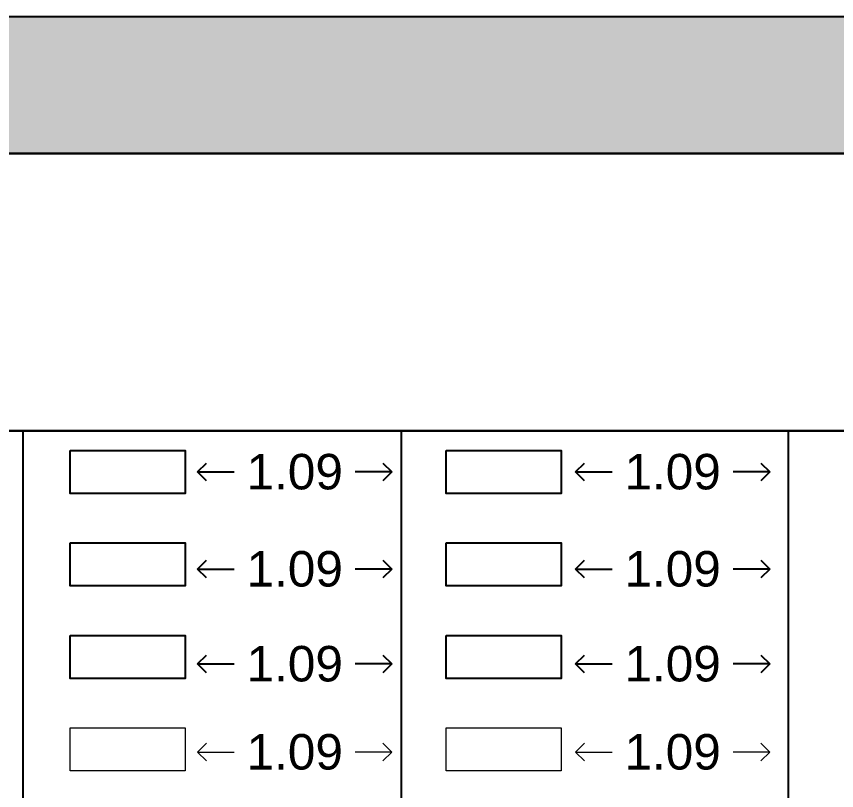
# Model space of a CAD drawing. Header units: millimetres. Extents: x -9481 to -9286, y 28719 to 28853.
# Drawn here: x -9451.477 to -9446.854, y 28758.811 to 28763.173 of the extents above; entities that cross this region are included whole.
import ezdxf

# ---------------------------------------------------------------- set-up
doc = ezdxf.new("R2010")
doc.units = ezdxf.units.MM
doc.header["$PDMODE"] = 34
doc.header["$PDSIZE"] = -15
doc.linetypes.add('CONTINULUS', pattern=[0])
for name, color, linetype, lineweight in [('BLK_1_FLR_3_REGULAR_ROOM', 7, 'Continuous', 0), ('BLK_1_FLR_4_REGULAR_ROOM_4', 7, 'Continuous', 0), ('PLAN', 7, 'Continuous', 40)]:
    doc.layers.add(name, color=color, linetype=linetype, lineweight=lineweight)
for name, color, linetype in [('BLK_1_FLR_3_REGULAR_ROOM_1', 7, 'Continuous'), ('BLK_1_PLANTATION_GREENSTRIP', 7, 'Continuous'), ('HATCH', 7, 'Continuous')]:
    doc.layers.add(name, color=color, linetype=linetype)
for name, color, linetype, plot in [('BLK_1_FLR_3_REGULAR_ROOM_2', 7, 'Continuous', False), ('BLK_1_FLR_3_REGULAR_ROOM_3', 7, 'Continuous', False), ('BLK_1_FLR_4_REGULAR_ROOM_1', 7, 'Continuous', False), ('BLK_1_FLR_4_REGULAR_ROOM_2', 7, 'Continuous', False), ('BLK_1_FLR_4_REGULAR_ROOM_3', 7, 'Continuous', False)]:
    doc.layers.add(name, color=color, linetype=linetype, plot=plot)
doc.styles.add('Arial', font='arial.ttf', dxfattribs={"height": 0.2})
doc.styles.add('style2', font='arial.ttf', dxfattribs={"height": 0.3})
doc.dimstyles.new('INT DIM', dxfattribs={"dimtxt": 0.3, "dimasz": 0.1, "dimexe": 0.18, "dimexo": 0.0625, "dimgap": 0.09, "dimtad": 0, "dimzin": 0, "dimdsep": 46, "dimtxsty": 'style2', "dimblk": 'OPEN90', "dimcen": 0.09, "dimse1": 1, "dimse2": 1, "dimclrd": 250, "dimclrt": 256, "dimadec": 0, "dimazin": 0, "dimtfac": 1, "dimtofl": 0, "dimtmove": 0, "dimatfit": 3, "dimfxl": 0.18, "dimtolj": 1, "dimtzin": 0, "dimlwd": -1, "dimarcsym": 0})

# ---------------------------------------------------------------- blocks, each defined once
blk = doc.blocks.new('H3')
at = {"layer": 'HATCH', "linetype": 'CONTINULUS', "ltscale": 0.05}
h = blk.add_hatch(color=241, dxfattribs=at)
h.dxf.hatch_style = 1
h.paths.add_polyline_path([(-9435.4551, 28800.3378), (-9435.4551, 28799.5645), (-9396.4272, 28799.5645), (-9396.4272, 28800.3378)])
blk.add_lwpolyline([(-9435.4551, 28800.3378), (-9396.4272, 28800.3378), (-9396.4272, 28799.5645), (-9435.4551, 28799.5645), (-9435.4551, 28800.3378)], close=True)
blk = doc.blocks.new('_Open90')
at = {"layer": 'PLAN', "color": 0, "lineweight": -2}
for p, q in [((-0.5, 0.5), (0, 0)), ((0, 0), (-1, 0)), ((0, 0), (-0.5, -0.5))]:
    blk.add_line(p, q, dxfattribs=at)
blk = doc.blocks.new('*D50')
at = {"layer": 'BLK_1_FLR_3_REGULAR_ROOM_1', "color": 250, "transparency": 16777216}
for p, q in [((-9450.3558, 28760.6066), (-9450.2489, 28760.6066)), ((-9449.4608, 28760.6066), (-9449.5678, 28760.6066))]:
    blk.add_line(p, q, dxfattribs=at)
at = {"layer": 'Defpoints', "color": 0, "transparency": 16777216}
for p in [(-9450.4558, 28760.7267), (-9449.3608, 28760.7267), (-9449.3608, 28760.6066)]:
    blk.add_point(p, dxfattribs=at)
at = {"layer": 'BLK_1_FLR_3_REGULAR_ROOM_1', "color": 250, "transparency": 16777216, "xscale": 0.1, "yscale": 0.1, "zscale": 0.1, "rotation": 180}
blk.add_blockref('_Open90', (-9450.4558, 28760.6066), dxfattribs=at)
at = {"layer": 'BLK_1_FLR_3_REGULAR_ROOM_1', "color": 250, "transparency": 16777216, "xscale": 0.1, "yscale": 0.1, "zscale": 0.1}
blk.add_blockref('_Open90', (-9449.3608, 28760.6066), dxfattribs=at)
at = {"layer": 'BLK_1_FLR_3_REGULAR_ROOM_1', "transparency": 16777216, "insert": (-9449.9083, 28760.6066), "char_height": 0.2, "attachment_point": 5, "style": 'Arial', "bg_fill": 3, "box_fill_scale": 1.1, "bg_fill_color": 256, "bg_fill_true_color": 13158600, "bg_fill_transparency": 0}
blk.add_mtext('\\A1;1.09', dxfattribs=at)
blk = doc.blocks.new('*D51')
at = {"layer": 'BLK_1_FLR_4_REGULAR_ROOM_1', "color": 250, "transparency": 16777216}
for p, q in [((-9448.2254, 28760.6066), (-9448.1184, 28760.6066)), ((-9447.3304, 28760.6066), (-9447.4373, 28760.6066))]:
    blk.add_line(p, q, dxfattribs=at)
at = {"layer": 'Defpoints', "color": 0, "transparency": 16777216}
for p in [(-9448.3254, 28760.7267), (-9447.2304, 28760.7267), (-9447.2304, 28760.6066)]:
    blk.add_point(p, dxfattribs=at)
at = {"layer": 'BLK_1_FLR_4_REGULAR_ROOM_1', "color": 250, "transparency": 16777216, "xscale": 0.1, "yscale": 0.1, "zscale": 0.1, "rotation": 180}
blk.add_blockref('_Open90', (-9448.3254, 28760.6066), dxfattribs=at)
at = {"layer": 'BLK_1_FLR_4_REGULAR_ROOM_1', "color": 250, "transparency": 16777216, "xscale": 0.1, "yscale": 0.1, "zscale": 0.1}
blk.add_blockref('_Open90', (-9447.2304, 28760.6066), dxfattribs=at)
at = {"layer": 'BLK_1_FLR_4_REGULAR_ROOM_1', "transparency": 16777216, "insert": (-9447.7779, 28760.6066), "char_height": 0.2, "attachment_point": 5, "style": 'Arial', "bg_fill": 3, "box_fill_scale": 1.1, "bg_fill_color": 256, "bg_fill_true_color": 13158600, "bg_fill_transparency": 0}
blk.add_mtext('\\A1;1.09', dxfattribs=at)
blk = doc.blocks.new('*D55')
at = {"layer": 'BLK_1_FLR_3_REGULAR_ROOM_2', "color": 250, "transparency": 16777216}
for p, q in [((-9450.3558, 28760.0592), (-9450.2489, 28760.0592)), ((-9449.4608, 28760.0592), (-9449.5678, 28760.0592))]:
    blk.add_line(p, q, dxfattribs=at)
at = {"layer": 'Defpoints', "color": 0, "transparency": 16777216}
for p in [(-9450.4558, 28760.1793), (-9449.3608, 28760.1793), (-9449.3608, 28760.0592)]:
    blk.add_point(p, dxfattribs=at)
at = {"layer": 'BLK_1_FLR_3_REGULAR_ROOM_2', "color": 250, "transparency": 16777216, "xscale": 0.1, "yscale": 0.1, "zscale": 0.1, "rotation": 180}
blk.add_blockref('_Open90', (-9450.4558, 28760.0592), dxfattribs=at)
at = {"layer": 'BLK_1_FLR_3_REGULAR_ROOM_2', "color": 250, "transparency": 16777216, "xscale": 0.1, "yscale": 0.1, "zscale": 0.1}
blk.add_blockref('_Open90', (-9449.3608, 28760.0592), dxfattribs=at)
at = {"layer": 'BLK_1_FLR_3_REGULAR_ROOM_2', "transparency": 16777216, "insert": (-9449.9083, 28760.0592), "char_height": 0.2, "attachment_point": 5, "style": 'Arial', "bg_fill": 3, "box_fill_scale": 1.1, "bg_fill_color": 256, "bg_fill_true_color": 13158600, "bg_fill_transparency": 0}
blk.add_mtext('\\A1;1.09', dxfattribs=at)
blk = doc.blocks.new('*D56')
at = {"layer": 'BLK_1_FLR_4_REGULAR_ROOM_2', "color": 250, "transparency": 16777216}
for p, q in [((-9448.2254, 28760.0592), (-9448.1184, 28760.0592)), ((-9447.3304, 28760.0592), (-9447.4373, 28760.0592))]:
    blk.add_line(p, q, dxfattribs=at)
at = {"layer": 'Defpoints', "color": 0, "transparency": 16777216}
for p in [(-9448.3254, 28760.1793), (-9447.2304, 28760.1793), (-9447.2304, 28760.0592)]:
    blk.add_point(p, dxfattribs=at)
at = {"layer": 'BLK_1_FLR_4_REGULAR_ROOM_2', "color": 250, "transparency": 16777216, "xscale": 0.1, "yscale": 0.1, "zscale": 0.1, "rotation": 180}
blk.add_blockref('_Open90', (-9448.3254, 28760.0592), dxfattribs=at)
at = {"layer": 'BLK_1_FLR_4_REGULAR_ROOM_2', "color": 250, "transparency": 16777216, "xscale": 0.1, "yscale": 0.1, "zscale": 0.1}
blk.add_blockref('_Open90', (-9447.2304, 28760.0592), dxfattribs=at)
at = {"layer": 'BLK_1_FLR_4_REGULAR_ROOM_2', "transparency": 16777216, "insert": (-9447.7779, 28760.0592), "char_height": 0.2, "attachment_point": 5, "style": 'Arial', "bg_fill": 3, "box_fill_scale": 1.1, "bg_fill_color": 256, "bg_fill_true_color": 13158600, "bg_fill_transparency": 0}
blk.add_mtext('\\A1;1.09', dxfattribs=at)
blk = doc.blocks.new('*D60')
at = {"layer": 'BLK_1_FLR_3_REGULAR_ROOM_3', "color": 250, "transparency": 16777216}
for p, q in [((-9450.3558, 28759.5245), (-9450.2489, 28759.5245)), ((-9449.4608, 28759.5245), (-9449.5678, 28759.5245))]:
    blk.add_line(p, q, dxfattribs=at)
at = {"layer": 'Defpoints', "color": 0, "transparency": 16777216}
for p in [(-9450.4558, 28759.6446), (-9449.3608, 28759.6446), (-9449.3608, 28759.5245)]:
    blk.add_point(p, dxfattribs=at)
at = {"layer": 'BLK_1_FLR_3_REGULAR_ROOM_3', "color": 250, "transparency": 16777216, "xscale": 0.1, "yscale": 0.1, "zscale": 0.1, "rotation": 180}
blk.add_blockref('_Open90', (-9450.4558, 28759.5245), dxfattribs=at)
at = {"layer": 'BLK_1_FLR_3_REGULAR_ROOM_3', "color": 250, "transparency": 16777216, "xscale": 0.1, "yscale": 0.1, "zscale": 0.1}
blk.add_blockref('_Open90', (-9449.3608, 28759.5245), dxfattribs=at)
at = {"layer": 'BLK_1_FLR_3_REGULAR_ROOM_3', "transparency": 16777216, "insert": (-9449.9083, 28759.5245), "char_height": 0.2, "attachment_point": 5, "style": 'Arial', "bg_fill": 3, "box_fill_scale": 1.1, "bg_fill_color": 256, "bg_fill_true_color": 13158600, "bg_fill_transparency": 0}
blk.add_mtext('\\A1;1.09', dxfattribs=at)
blk = doc.blocks.new('*D61')
at = {"layer": 'BLK_1_FLR_4_REGULAR_ROOM_3', "color": 250, "transparency": 16777216}
for p, q in [((-9448.2254, 28759.5245), (-9448.1184, 28759.5245)), ((-9447.3304, 28759.5245), (-9447.4373, 28759.5245))]:
    blk.add_line(p, q, dxfattribs=at)
at = {"layer": 'Defpoints', "color": 0, "transparency": 16777216}
for p in [(-9448.3254, 28759.6446), (-9447.2304, 28759.6446), (-9447.2304, 28759.5245)]:
    blk.add_point(p, dxfattribs=at)
at = {"layer": 'BLK_1_FLR_4_REGULAR_ROOM_3', "color": 250, "transparency": 16777216, "xscale": 0.1, "yscale": 0.1, "zscale": 0.1, "rotation": 180}
blk.add_blockref('_Open90', (-9448.3254, 28759.5245), dxfattribs=at)
at = {"layer": 'BLK_1_FLR_4_REGULAR_ROOM_3', "color": 250, "transparency": 16777216, "xscale": 0.1, "yscale": 0.1, "zscale": 0.1}
blk.add_blockref('_Open90', (-9447.2304, 28759.5245), dxfattribs=at)
at = {"layer": 'BLK_1_FLR_4_REGULAR_ROOM_3', "transparency": 16777216, "insert": (-9447.7779, 28759.5245), "char_height": 0.2, "attachment_point": 5, "style": 'Arial', "bg_fill": 3, "box_fill_scale": 1.1, "bg_fill_color": 256, "bg_fill_true_color": 13158600, "bg_fill_transparency": 0}
blk.add_mtext('\\A1;1.09', dxfattribs=at)
blk = doc.blocks.new('*D65')
at = {"layer": 'BLK_1_FLR_3_REGULAR_ROOM', "color": 250, "transparency": 16777216}
for p, q in [((-9450.3558, 28759.028), (-9450.2489, 28759.028)), ((-9449.4608, 28759.028), (-9449.5678, 28759.028))]:
    blk.add_line(p, q, dxfattribs=at)
at = {"layer": 'Defpoints', "color": 0, "transparency": 16777216}
for p in [(-9450.4558, 28759.1481), (-9449.3608, 28759.1481), (-9449.3608, 28759.028)]:
    blk.add_point(p, dxfattribs=at)
at = {"layer": 'BLK_1_FLR_3_REGULAR_ROOM', "color": 250, "transparency": 16777216, "xscale": 0.1, "yscale": 0.1, "zscale": 0.1, "rotation": 180}
blk.add_blockref('_Open90', (-9450.4558, 28759.028), dxfattribs=at)
at = {"layer": 'BLK_1_FLR_3_REGULAR_ROOM', "color": 250, "transparency": 16777216, "xscale": 0.1, "yscale": 0.1, "zscale": 0.1}
blk.add_blockref('_Open90', (-9449.3608, 28759.028), dxfattribs=at)
at = {"layer": 'BLK_1_FLR_3_REGULAR_ROOM', "transparency": 16777216, "insert": (-9449.9083, 28759.028), "char_height": 0.2, "attachment_point": 5, "style": 'Arial', "bg_fill": 3, "box_fill_scale": 1.1, "bg_fill_color": 256, "bg_fill_true_color": 13158600, "bg_fill_transparency": 0}
blk.add_mtext('\\A1;1.09', dxfattribs=at)
blk = doc.blocks.new('*D66')
at = {"layer": 'BLK_1_FLR_4_REGULAR_ROOM_4', "color": 250, "transparency": 16777216}
for p, q in [((-9448.2254, 28759.028), (-9448.1184, 28759.028)), ((-9447.3304, 28759.028), (-9447.4373, 28759.028))]:
    blk.add_line(p, q, dxfattribs=at)
at = {"layer": 'Defpoints', "color": 0, "transparency": 16777216}
for p in [(-9448.3254, 28759.1481), (-9447.2304, 28759.1481), (-9447.2304, 28759.028)]:
    blk.add_point(p, dxfattribs=at)
at = {"layer": 'BLK_1_FLR_4_REGULAR_ROOM_4', "color": 250, "transparency": 16777216, "xscale": 0.1, "yscale": 0.1, "zscale": 0.1, "rotation": 180}
blk.add_blockref('_Open90', (-9448.3254, 28759.028), dxfattribs=at)
at = {"layer": 'BLK_1_FLR_4_REGULAR_ROOM_4', "color": 250, "transparency": 16777216, "xscale": 0.1, "yscale": 0.1, "zscale": 0.1}
blk.add_blockref('_Open90', (-9447.2304, 28759.028), dxfattribs=at)
at = {"layer": 'BLK_1_FLR_4_REGULAR_ROOM_4', "transparency": 16777216, "insert": (-9447.7779, 28759.028), "char_height": 0.2, "attachment_point": 5, "style": 'Arial', "bg_fill": 3, "box_fill_scale": 1.1, "bg_fill_color": 256, "bg_fill_true_color": 13158600, "bg_fill_transparency": 0}
blk.add_mtext('\\A1;1.09', dxfattribs=at)

msp = doc.modelspace()

# ---------------------------------------------------------------- linework, layer by layer
for p, q in [((-9451.4401, 28760.8378), (-9451.4401, 28760.3171)), ((-9449.3086, 28760.8378), (-9449.3086, 28760.3171)), ((-9449.3086, 28760.8378), (-9449.3086, 28757.7139)), ((-9447.1263, 28760.8378), (-9447.1263, 28760.3171)), ((-9447.1263, 28760.8378), (-9447.1263, 28757.7139)), ((-9451.4401, 28760.3171), (-9451.4401, 28757.7139))]:
    msp.add_line(p, q)
for points in [[(-9481.2579, 28761.8791), (-9481.2579, 28762.3997), (-9442.23, 28762.3997), (-9442.23, 28761.8791)], [(-9442.23, 28761.3584), (-9442.23, 28760.8378), (-9481.2579, 28760.8378), (-9481.2579, 28761.3584), (-9481.2579, 28761.3584)], [(-9481.2579, 28760.3171), (-9481.2579, 28760.8378), (-9442.23, 28760.8378), (-9442.23, 28760.3171)]]:
    msp.add_lwpolyline(points)
at = {"layer": 'BLK_1_FLR_3_REGULAR_ROOM', "color": 1}
msp.add_lwpolyline([(-9451.1743, 28759.1647), (-9450.5251, 28759.1647), (-9450.5251, 28758.9226), (-9451.1743, 28758.9226)], close=True, dxfattribs=at)
at = {"layer": 'BLK_1_FLR_3_REGULAR_ROOM_1', "color": 1}
msp.add_lwpolyline([(-9451.1743, 28760.7267), (-9450.5251, 28760.7267), (-9450.5251, 28760.4845), (-9451.1743, 28760.4845)], close=True, dxfattribs=at)
at = {"layer": 'BLK_1_FLR_3_REGULAR_ROOM_2', "color": 1}
msp.add_lwpolyline([(-9451.1743, 28760.206), (-9450.5251, 28760.206), (-9450.5251, 28759.9639), (-9451.1743, 28759.9639)], close=True, dxfattribs=at)
at = {"layer": 'BLK_1_FLR_3_REGULAR_ROOM_3', "color": 1}
msp.add_lwpolyline([(-9451.1743, 28759.6854), (-9450.5251, 28759.6854), (-9450.5251, 28759.4432), (-9451.1743, 28759.4432)], close=True, dxfattribs=at)
at = {"layer": 'BLK_1_FLR_4_REGULAR_ROOM_1', "color": 1}
msp.add_lwpolyline([(-9449.0552, 28760.7267), (-9448.406, 28760.7267), (-9448.406, 28760.4845), (-9449.0552, 28760.4845)], close=True, dxfattribs=at)
at = {"layer": 'BLK_1_FLR_4_REGULAR_ROOM_2', "color": 1}
msp.add_lwpolyline([(-9449.0552, 28760.206), (-9448.406, 28760.206), (-9448.406, 28759.9639), (-9449.0552, 28759.9639)], close=True, dxfattribs=at)
at = {"layer": 'BLK_1_FLR_4_REGULAR_ROOM_3', "color": 1}
msp.add_lwpolyline([(-9449.0552, 28759.6854), (-9448.406, 28759.6854), (-9448.406, 28759.4432), (-9449.0552, 28759.4432)], close=True, dxfattribs=at)
at = {"layer": 'BLK_1_FLR_4_REGULAR_ROOM_4', "color": 1}
msp.add_lwpolyline([(-9449.0552, 28759.1647), (-9448.406, 28759.1647), (-9448.406, 28758.9226), (-9449.0552, 28758.9226)], close=True, dxfattribs=at)

# ---------------------------------------------------------------- block references
at = {"layer": 'BLK_1_PLANTATION_GREENSTRIP', "linetype": 'CONTINULUS'}
msp.add_blockref('H3', (-45.8028, -37.1648), dxfattribs=at)

# ---------------------------------------------------------------- dimensions: what is measured, and where the dimension line sits
at = {"layer": 'BLK_1_FLR_3_REGULAR_ROOM', "color": 1}
dim = msp.add_linear_dim(base=(-9449.36082, 28759.02805), p1=(-9450.4558, 28759.14812), p2=(-9449.36082, 28759.14812), dimstyle='INT DIM', override={"dimtxt": 0.2, "dimtxsty": 'Arial', "dimfxl": 0.125, "dimtfill": 1, "dimtfillclr": 7, "dimarcsym": 1}, dxfattribs=at)
dim.commit()
dim.dimension.update_dxf_attribs({"geometry": '*D65', "text_midpoint": (-9449.90831, 28759.02805)})
at = {"layer": 'BLK_1_FLR_3_REGULAR_ROOM_2', "color": 1}
dim = msp.add_linear_dim(base=(-9449.36082, 28760.05918), p1=(-9450.4558, 28760.17925), p2=(-9449.36082, 28760.17925), dimstyle='INT DIM', override={"dimtxt": 0.2, "dimtxsty": 'Arial', "dimfxl": 0.125, "dimtfill": 1, "dimtfillclr": 7, "dimarcsym": 1}, dxfattribs=at)
dim.commit()
dim.dimension.update_dxf_attribs({"geometry": '*D55', "text_midpoint": (-9449.90831, 28760.05918)})
at = {"layer": 'BLK_1_FLR_3_REGULAR_ROOM_3', "color": 1}
dim = msp.add_linear_dim(base=(-9449.36082, 28759.52453), p1=(-9450.4558, 28759.6446), p2=(-9449.36082, 28759.6446), dimstyle='INT DIM', override={"dimtxt": 0.2, "dimtxsty": 'Arial', "dimfxl": 0.125, "dimtfill": 1, "dimtfillclr": 7, "dimarcsym": 1}, dxfattribs=at)
dim.commit()
dim.dimension.update_dxf_attribs({"geometry": '*D60', "text_midpoint": (-9449.90831, 28759.52453)})
at = {"layer": 'BLK_1_FLR_4_REGULAR_ROOM_2', "color": 1}
dim = msp.add_linear_dim(base=(-9447.23039, 28760.05918), p1=(-9448.32537, 28760.17925), p2=(-9447.23039, 28760.17925), dimstyle='INT DIM', override={"dimtxt": 0.2, "dimtxsty": 'Arial', "dimfxl": 0.125, "dimtfill": 1, "dimtfillclr": 7, "dimarcsym": 1}, dxfattribs=at)
dim.commit()
dim.dimension.update_dxf_attribs({"geometry": '*D56', "text_midpoint": (-9447.77788, 28760.05918)})
at = {"layer": 'BLK_1_FLR_4_REGULAR_ROOM_3', "color": 1}
dim = msp.add_linear_dim(base=(-9447.23039, 28759.52453), p1=(-9448.32537, 28759.6446), p2=(-9447.23039, 28759.6446), dimstyle='INT DIM', override={"dimtxt": 0.2, "dimtxsty": 'Arial', "dimfxl": 0.125, "dimtfill": 1, "dimtfillclr": 7, "dimarcsym": 1}, dxfattribs=at)
dim.commit()
dim.dimension.update_dxf_attribs({"geometry": '*D61', "text_midpoint": (-9447.77788, 28759.52453)})
at = {"layer": 'BLK_1_FLR_4_REGULAR_ROOM_4', "color": 1}
dim = msp.add_linear_dim(base=(-9447.23039, 28759.02805), p1=(-9448.32537, 28759.14812), p2=(-9447.23039, 28759.14812), dimstyle='INT DIM', override={"dimtxt": 0.2, "dimtxsty": 'Arial', "dimfxl": 0.125, "dimtfill": 1, "dimtfillclr": 7, "dimarcsym": 1}, dxfattribs=at)
dim.commit()
dim.dimension.update_dxf_attribs({"geometry": '*D66', "text_midpoint": (-9447.77788, 28759.02805)})

# ---------------------------------------------------------------- next in the draw order: dimensions: what is measured, and where the dimension line sits
at = {"layer": 'BLK_1_FLR_3_REGULAR_ROOM_1', "color": 1}
dim = msp.add_linear_dim(base=(-9449.36082, 28760.60659), p1=(-9450.4558, 28760.72667), p2=(-9449.36082, 28760.72667), dimstyle='INT DIM', override={"dimtxt": 0.2, "dimtxsty": 'Arial', "dimfxl": 0.125, "dimtfill": 1, "dimtfillclr": 7, "dimarcsym": 1}, dxfattribs=at)
dim.commit()
dim.dimension.update_dxf_attribs({"geometry": '*D50', "text_midpoint": (-9449.90831, 28760.60659)})
at = {"layer": 'BLK_1_FLR_4_REGULAR_ROOM_1', "color": 1}
dim = msp.add_linear_dim(base=(-9447.23039, 28760.60659), p1=(-9448.32537, 28760.72667), p2=(-9447.23039, 28760.72667), dimstyle='INT DIM', override={"dimtxt": 0.2, "dimtxsty": 'Arial', "dimfxl": 0.125, "dimtfill": 1, "dimtfillclr": 7, "dimarcsym": 1}, dxfattribs=at)
dim.commit()
dim.dimension.update_dxf_attribs({"geometry": '*D51', "text_midpoint": (-9447.77788, 28760.60659)})

doc.saveas('drawing.dxf')
